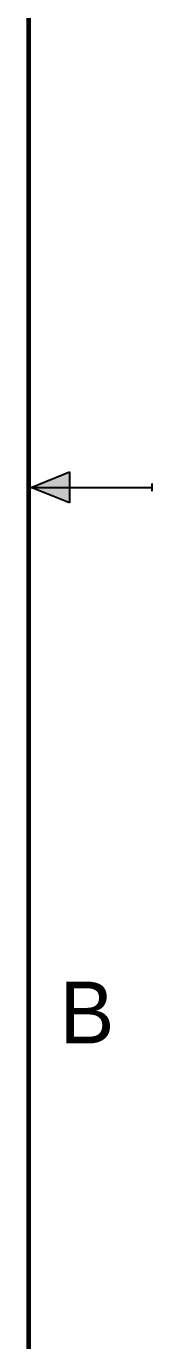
# Model space of a CAD drawing. Header units: inches. Extents: x 0 to 22, y 0 to 17.
# Drawn here: x 21.49 to 22, y 5.05 to 10.37 of the extents above; entities that cross this region are included whole.
import ezdxf

# ---------------------------------------------------------------- set-up
doc = ezdxf.new("R2010")
doc.units = ezdxf.units.IN
doc.header["$LTSCALE"] = 1.21
doc.header["$MEASUREMENT"] = 0
doc.layers.get('0').update_dxf_attribs({"linetype": 'CONTINUOUS'})
doc.styles.add('TEXTSTYLE_2', font='txt')

msp = doc.modelspace()

# ---------------------------------------------------------------- hatches: boundary and pattern name
at = {"linetype": 'CONTINUOUS'}
msp.add_hatch(color=2, dxfattribs=at).paths.add_polyline_path([(21.6663, 8.5625), (21.6663, 8.4375), (21.51, 8.5)])

# ---------------------------------------------------------------- linework, layer by layer
at = {"color": 2, "linetype": 'CONTINUOUS'}
for p, q in [((21.51, 8.5), (21.6663, 8.5625)), ((21.6663, 8.5625), (21.6663, 8.4375)), ((22, 8.515), (22, 8.485)), ((21.51, 8.5), (22, 8.5)), ((21.6663, 8.4375), (21.51, 8.5))]:
    msp.add_line(p, q, dxfattribs=at)
at = {"color": 7, "linetype": 'CONTINUOUS', "const_width": 0.02}
msp.add_lwpolyline([(21.5, 0.5), (21.5, 16.5)], dxfattribs=at)

# ---------------------------------------------------------------- texts
at = {"color": 2, "linetype": 'CONTINUOUS', "insert": (21.625, 6.5), "char_height": 0.25, "width": 0.25, "attachment_point": 1, "line_spacing_factor": 0.9, "style": 'TEXTSTYLE_2'}
msp.add_mtext('B', dxfattribs=at)

doc.saveas('drawing.dxf')
